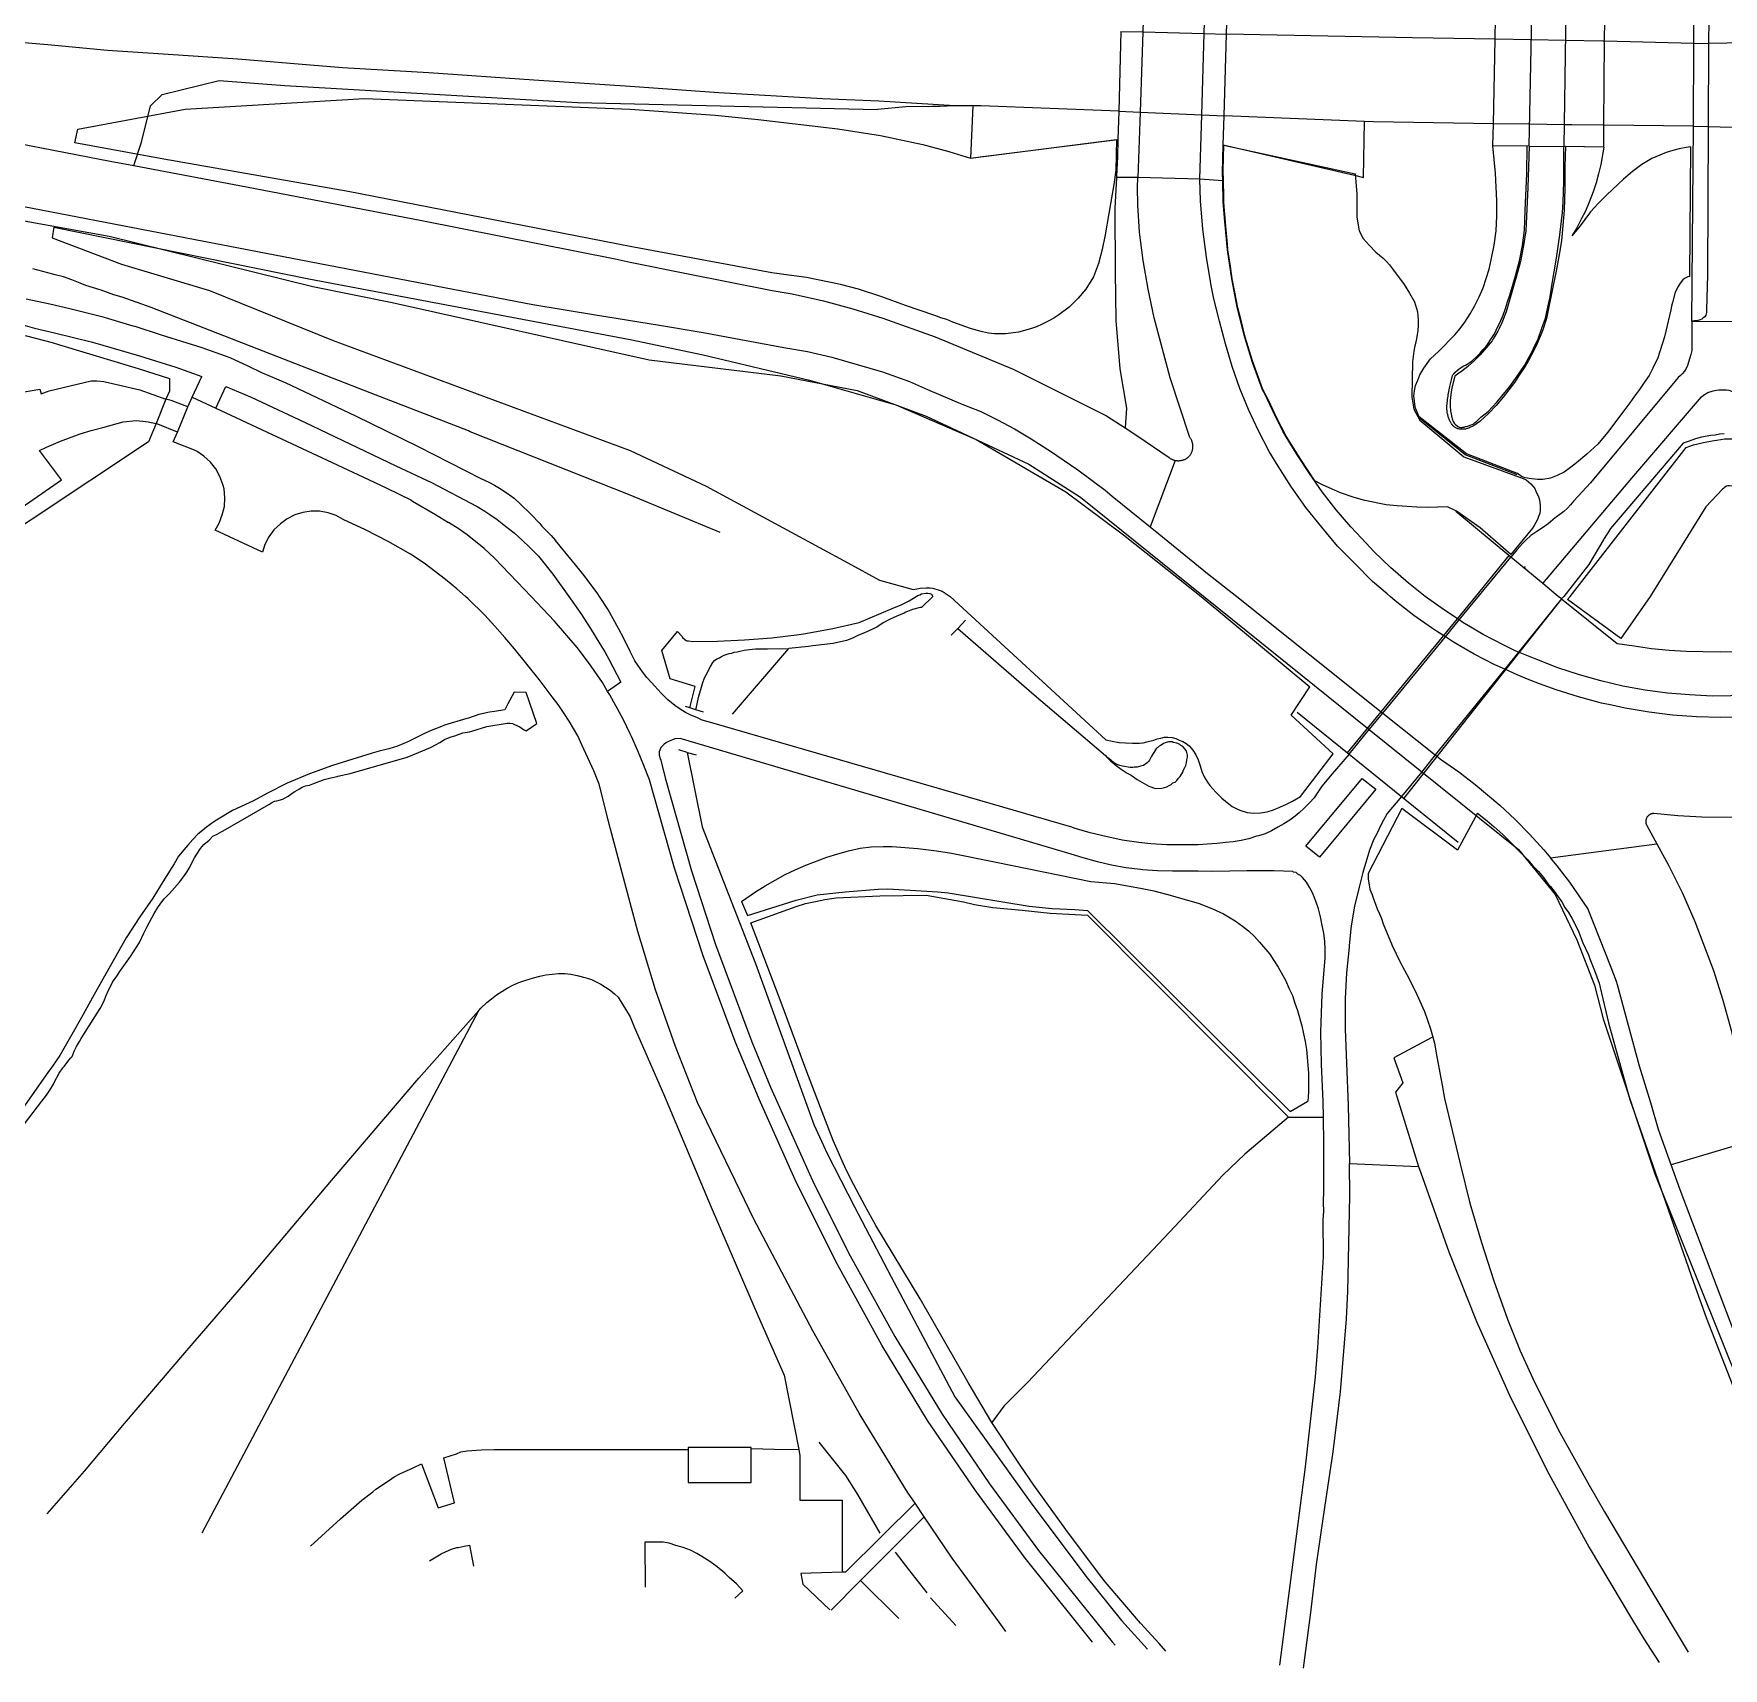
# Model space of a CAD drawing. Header units: millimetres. Extents: x 111502 to 977541, y 8702 to 1044108.
# Drawn here: x 972648.3 to 972846.3, y 470833 to 471024.5 of the extents above; entities that cross this region are included whole.
import ezdxf

# ---------------------------------------------------------------- set-up
doc = ezdxf.new("R2010")
doc.units = ezdxf.units.MM
doc.header["$LTSCALE"] = 0.25
doc.layers.add('X HVSS Site Background', color=8, linetype='Continuous')

# ---------------------------------------------------------------- blocks, each defined once
blk = doc.blocks.new('OS MAP')
at = {"layer": 'X HVSS Site Background'}
for points in [[(486626.59, 235600), (486626.46, 235577.16), (486626.46, 235577.12), (486626.41, 235567.56), (486626.39, 235564.83), (486626.34, 235555.06), (486626.25, 235537.7), (486626.15, 235533.6), (486626.15, 235533.25), (486626.05, 235532.95), (486625.95, 235532.75), (486625.75, 235532.65), (486625.6, 235532.5), (486625.4, 235532.4), (486625, 235532.3), (486624.7, 235532.3), (486624.4, 235532.25)], [(486207.73, 235586.48), (486233.49, 235581.62), (486250.67, 235578.47), (486268.25, 235575.36), (486287.58, 235571.04), (486307.6, 235567.1), (486319.01, 235565.04), (486333.09, 235562.1), (486345.66, 235559.8), (486358.46, 235556.93), (486373.54, 235554.12), (486388.57, 235551.52), (486407.56, 235548.31), (486423.74, 235544.95), (486438.93, 235542.22), (486462.82, 235536.3), (486472.1, 235534.43), (486502.22, 235527.74), (486517.64, 235525.83), (486526.59, 235524.13), (486534.67, 235521.12), (486546.72, 235515.48), (486552.78, 235511.64), (486586.62, 235484.39)], [(486560.75, 235585.95), (486560.5, 235578.61), (486560.16, 235568.69), (486560.07, 235566.14), (486559.76, 235556.74), (486559.5, 235549.1)], [(486566.75, 235548.9), (486566.98, 235556.42), (486567.28, 235565.96), (486567.36, 235568.51), (486567.67, 235578.38), (486567.9, 235585.8)], [(486605.35, 235552.75), (486605.9, 235579.55)], [(486609.8, 235579.45), (486609.4, 235552.7)], [(486569.9, 235565.9), (486569.95, 235568.45)], [(486557.5, 235566.2), (486557.25, 235556.85)], [(486557.5, 235566.2), (486560.07, 235566.14), (486567.28, 235565.96), (486569.9, 235565.9)], [(486601.36, 235565.28), (486601.42, 235567.73)], [(486614.19, 235565.05), (486614.21, 235567.58)], [(486624.65, 235564.8), (486624.65, 235567.6)], [(486538.05, 235557.5), (486529.15, 235558.05), (486522.55, 235558.3), (486510.4, 235559), (486500, 235559.75), (486488.7, 235560.5), (486476.4, 235561.35), (486466.3, 235561.95), (486454, 235562.95), (486445.28, 235563.52), (486438.75, 235563.95), (486431.75, 235564.65), (486420.65, 235565.58), (486420.56, 235565.59)], [(486569.6, 235556.3), (486569.9, 235565.9)], [(486601.36, 235565.28), (486591.7, 235565.45), (486569.9, 235565.9)], [(486601.16, 235555.39), (486601.36, 235565.28)], [(486614.19, 235565.05), (486614, 235565.05), (486609.59, 235565.13), (486605.61, 235565.2), (486601.36, 235565.28)], [(486614.12, 235555.21), (486614.19, 235565.05)], [(486624.65, 235564.8), (486614.19, 235565.05)], [(486624.6, 235555.1), (486624.65, 235564.8)], [(486624.65, 235564.8), (486626.39, 235564.83), (486630.65, 235564.9)], [(486510.55, 235507.5), (486500, 235511.85), (486481.25, 235519.3), (486481.05, 235519.4), (486470.25, 235523.6), (486458.6, 235528.1), (486443.85, 235533.85), (486440.45, 235535.05), (486439.5, 235535.35), (486438, 235535.9), (486436.2, 235536.45), (486435.55, 235536.7), (486434.55, 235537.1), (486433.6, 235537.45), (486432.6, 235537.7), (486431.75, 235537.9), (486430, 235538.4)], [(486429.2, 235534.85), (486432, 235534.3), (486434.35, 235533.75), (486438.1, 235532.8), (486441.7, 235531.7), (486441.95, 235531.65), (486445.05, 235530.65), (486449.8, 235529.15), (486453.1, 235528), (486455.2, 235527), (486456.8, 235526.25), (486459.55, 235525.05), (486467.8, 235521.15), (486475.15, 235517.55), (486482.5, 235513.8)], [(486441.84, 235550.48), (486442.74, 235553.22), (486443.79, 235557.49), (486445.16, 235558.8), (486451.83, 235560.46), (486459.51, 235559.87), (486493.84, 235557.86), (486529, 235557.05)], [(486434.9, 235553.15), (486435.25, 235554.75), (486447.85, 235557.1), (486468.85, 235558.35), (486500, 235557.1), (486509.95, 235556.4), (486515, 235555.9), (486524.35, 235554.8), (486529.35, 235554), (486534.3, 235552.95), (486537.35, 235552.15), (486539.9, 235551.35), (486557, 235553.55)], [(486411.7, 235556.23), (486411.71, 235556.23), (486421.7, 235554.35), (486439.05, 235551), (486441.84, 235550.48)], [(486538.05, 235557.5), (486536.3, 235557.4), (486535.35, 235557.4), (486532.3, 235557.35), (486529, 235557.05)], [(486540.15, 235557.5), (486538.05, 235557.5)], [(486540.15, 235557.5), (486539.9, 235551.35)], [(486557.25, 235556.85), (486541.1, 235557.5), (486540.15, 235557.5)], [(486557.25, 235556.85), (486557.15, 235553.55)], [(486557.25, 235556.85), (486559.76, 235556.74), (486566.98, 235556.42), (486569.6, 235556.3)], [(486569.5, 235552.9), (486569.6, 235556.3)], [(486586.05, 235555.65), (486569.6, 235556.3)], [(486422.6, 235546.9), (486451.05, 235541.45), (486488.6, 235534.2), (486495.93, 235533), (486503.45, 235531.79), (486508.57, 235530.92), (486518, 235529.15), (486520.77, 235528.7), (486523.64, 235528.05), (486529.56, 235526.31), (486532.75, 235525.2), (486534.85, 235524.25), (486539, 235522.5), (486541.1, 235521.65), (486543.05, 235520.7), (486545.05, 235519.65), (486547, 235518.45), (486548.95, 235517.2), (486549.15, 235517.1), (486552.45, 235514.85), (486555.65, 235512.45), (486556.5, 235511.75), (486560.94, 235508.16)], [(486584.9, 235549.35), (486585.95, 235549.1), (486586.05, 235555.65)], [(486601.16, 235555.39), (486587.1, 235555.6), (486586.05, 235555.65)], [(486601.1, 235552.8), (486601.16, 235555.39)], [(486614.12, 235555.21), (486610.35, 235555.25), (486609.44, 235555.26), (486605.4, 235555.32), (486601.16, 235555.39)], [(486614.1, 235552.65), (486614.12, 235555.21)], [(486624.6, 235555.1), (486614.12, 235555.21)], [(486624.4, 235532.25), (486624.6, 235555.1)], [(486624.6, 235555.1), (486626.34, 235555.06), (486630.6, 235554.95)], [(486557, 235553.55), (486556.9, 235549.95), (486556.7, 235548.25), (486556.1, 235544.85), (486555.65, 235542.35), (486555.3, 235540.65), (486554.9, 235539), (486554.3, 235537.45), (486553.4, 235536), (486552.5, 235534.95), (486551.45, 235533.9), (486550.25, 235533), (486549.65, 235532.6), (486549, 235532.25), (486548.3, 235531.9), (486547.6, 235531.6), (486546.9, 235531.35), (486545.5, 235530.95), (486544, 235530.75), (486542.7, 235530.75), (486542, 235530.85), (486541.3, 235531), (486540.55, 235531.2), (486539.9, 235531.4), (486537.8, 235532.15), (486537.1, 235532.45), (486536.4, 235532.65), (486535.7, 235532.9), (486532.25, 235534.1), (486529.5, 235535.1), (486526.75, 235536), (486524.65, 235536.55), (486520.65, 235537.35), (486518.6, 235537.65), (486516.6, 235537.9), (486500, 235541), (486466.95, 235547.45), (486445.35, 235551.25), (486434.9, 235553.15)], [(486539.9, 235551.35), (486541, 235551.5), (486557.15, 235553.55)], [(486557.15, 235553.55), (486557.1, 235551.5), (486557, 235549.25), (486557, 235549.1)], [(486569.45, 235548.7), (486569.4, 235549.6), (486569.5, 235552.9)], [(486569.5, 235552.9), (486584.9, 235549.35)], [(486599.6, 235508.05), (486596.85, 235510), (486595.8, 235510.5), (486593.5, 235510.4), (486592.2, 235510.45), (486589.9, 235510.6), (486588.6, 235510.75), (486586.1, 235511.25), (486584.85, 235511.6), (486583.25, 235512.15), (486582.2, 235512.6), (486581.2, 235513.05), (486580.9, 235513.2), (486580.22, 235513.54), (486578.6, 235516.05), (486577.73, 235517.41), (486576.89, 235518.79), (486575.8, 235520.88), (486574.83, 235522.9), (486574.15, 235524.25), (486572.95, 235527.62), (486572.09, 235530.37), (486571.61, 235532.32), (486571.23, 235533.83), (486570.87, 235535.65), (486570.55, 235537.23), (486570.35, 235538.66), (486570.23, 235539.41), (486570.06, 235540.6), (486570.01, 235541.27), (486569.82, 235543.38), (486569.69, 235544.77), (486569.64, 235545.23), (486569.6, 235545.68), (486569.57, 235546.18), (486569.57, 235546.86), (486569.54, 235548.7), (486569.51, 235549.94), (486569.59, 235552.88)], [(486569.59, 235552.88), (486584.95, 235549.5), (486585.15, 235547.15), (486585.15, 235544.45), (486585.45, 235542.85), (486585.9, 235541.95), (486586.6, 235541.15), (486587.4, 235540.35), (486587.8, 235540), (486588.25, 235539.65), (486588.65, 235539.25), (486589, 235538.85), (486589.35, 235538.4), (486590.7, 235536.55), (486591.35, 235535.55), (486591.9, 235534.5), (486592.25, 235533.35), (486592.35, 235532.4), (486592.35, 235531.75), (486592.3, 235531.15), (486592.1, 235529.95), (486591.95, 235529.35), (486591.85, 235528.75), (486591.75, 235528.1), (486591.7, 235527.5), (486591.6, 235523.35), (486591.85, 235521.95), (486592.55, 235520.65), (486597.7, 235516.35), (486604.65, 235513.8), (486605, 235513.65), (486605.55, 235513.2), (486605.75, 235512.95), (486606, 235512.65), (486606.15, 235512.35), (486606.45, 235511.65), (486606.55, 235511.3), (486606.65, 235510.6), (486606.65, 235510.1), (486606.6, 235509.7), (486606.45, 235509.35), (486606.35, 235509), (486605.95, 235508.3), (486605.75, 235508), (486603.2, 235504.9), (486599.6, 235508.05)], [(486624.2, 235537.5), (486623.95, 235537.45), (486623.55, 235537.25), (486623.35, 235537.1), (486623.05, 235536.7), (486622.95, 235536.5), (486622.8, 235536.3), (486622.45, 235535.65), (486622.15, 235534.45), (486622.05, 235534), (486621.95, 235533.6), (486621.2, 235530.4), (486620.45, 235527.95), (486619.85, 235526.75), (486619.4, 235525.9), (486618.85, 235525.05), (486618.3, 235524.25), (486617.7, 235523.45), (486617.15, 235522.7), (486616.55, 235521.9), (486614.55, 235519.2), (486613.4, 235517.85), (486612.1, 235516.65), (486610.9, 235515.65), (486610.2, 235515.1), (486609.45, 235514.55), (486608.65, 235514.15), (486607.85, 235513.85), (486606.95, 235513.7), (486606.35, 235513.7), (486605.35, 235513.8), (486604.9, 235513.9), (486604.45, 235514.05), (486604, 235514.4), (486598, 235516.7), (486592.45, 235521.05), (486592.05, 235522.05), (486591.95, 235522.5), (486591.9, 235522.9), (486591.85, 235523.45), (486591.9, 235524.1), (486592.05, 235524.7), (486592.3, 235525.35), (486592.55, 235525.95), (486593, 235526.75), (486593.8, 235527.85), (486594.75, 235528.75), (486596.65, 235530.65), (486597.25, 235531.4), (486597.8, 235532.15), (486598.45, 235533.1), (486599, 235534.1), (486599.5, 235535.1), (486599.95, 235536.15), (486600.65, 235538.35), (486600.9, 235539.45), (486601.25, 235541.15), (486601.5, 235542.85), (486601.55, 235544.6), (486601.55, 235546.35), (486601.4, 235549.6), (486601.1, 235552.8)], [(486614.1, 235552.65), (486609.62, 235552.7), (486609.53, 235550.39), (486609.54, 235547.82), (486609.45, 235545.26), (486609.15, 235541.67), (486608.85, 235539.82), (486608.5, 235538.12), (486608.16, 235536.43), (486607.4, 235532.55), (486606.96, 235531.23), (486606.65, 235530.44), (486606.3, 235529.65), (486605.93, 235528.88), (486605.28, 235527.65), (486604.75, 235526.77), (486604.2, 235525.92), (486603.62, 235525.08), (486602.31, 235523.33), (486601.49, 235522.36), (486600.6, 235521.45), (486599.58, 235520.48), (486598.92, 235520.04), (486598.67, 235519.91), (486598.48, 235519.82), (486598.29, 235519.73), (486598.1, 235519.66), (486597.9, 235519.61), (486597.69, 235519.59), (486597.55, 235519.59), (486597.46, 235519.59), (486597.37, 235519.59), (486597.28, 235519.6), (486597.18, 235519.61), (486597.09, 235519.62), (486597.01, 235519.65), (486596.92, 235519.67), (486596.83, 235519.7), (486596.75, 235519.74), (486596.67, 235519.79), (486596.6, 235519.84), (486596.55, 235519.88), (486596.51, 235519.92), (486596.47, 235519.96), (486596.42, 235520), (486596.39, 235520.05), (486596.35, 235520.1), (486596.31, 235520.14), (486596.28, 235520.19), (486596.24, 235520.24), (486596.21, 235520.29), (486596.18, 235520.35), (486596.14, 235520.4), (486596.09, 235520.49), (486596.05, 235520.58), (486596.01, 235520.67), (486595.97, 235520.76), (486595.94, 235520.85), (486595.91, 235520.95), (486595.88, 235521.04), (486595.85, 235521.14), (486595.79, 235521.38), (486595.76, 235521.57), (486595.74, 235521.75), (486595.72, 235521.94), (486595.72, 235522.13), (486595.72, 235522.32), (486595.73, 235522.51), (486595.75, 235522.7), (486595.77, 235522.89), (486595.79, 235523.08), (486595.82, 235523.27), (486595.85, 235523.45), (486595.88, 235523.64), (486595.91, 235523.83), (486595.95, 235524.02), (486596.06, 235524.61), (486596.18, 235525.07), (486596.29, 235525.52), (486596.38, 235525.9), (486596.42, 235525.96), (486596.44, 235525.99), (486596.46, 235526.02), (486596.49, 235526.05), (486596.52, 235526.08), (486596.54, 235526.11), (486596.57, 235526.14), (486596.6, 235526.17), (486596.63, 235526.2), (486596.66, 235526.23), (486596.69, 235526.26), (486596.95, 235526.51), (486597.13, 235526.64), (486597.32, 235526.77), (486597.51, 235526.89), (486597.71, 235527), (486597.91, 235527.11), (486598.1, 235527.23), (486598.29, 235527.35), (486598.48, 235527.48), (486598.66, 235527.62), (486599.26, 235528.17), (486599.61, 235528.52), (486599.94, 235528.88), (486600.26, 235529.26), (486600.56, 235529.65), (486600.84, 235530.05), (486601.28, 235530.78), (486601.49, 235531.19), (486601.7, 235531.61), (486601.9, 235532.04), (486602.29, 235532.97), (486602.57, 235533.74), (486602.83, 235534.52), (486603.08, 235535.29), (486603.76, 235537.56), (486604.21, 235539.33), (486604.57, 235541.11), (486604.8, 235542.91), (486604.9, 235545.23), (486605.07, 235549.56), (486605.13, 235552.75), (486601.1, 235552.8)], [(486605.35, 235552.75), (486605.2, 235547.9), (486604.95, 235542.85), (486604.7, 235541.1), (486604.35, 235539.25), (486603.85, 235537.4), (486603.65, 235536.75), (486602.65, 235533.35), (486602.15, 235532.05), (486601.85, 235531.4), (486601.7, 235531.1), (486601.35, 235530.5), (486601.15, 235530.2), (486601, 235529.95), (486600.1, 235528.85), (486599.6, 235528.3), (486598.9, 235527.6), (486598.15, 235526.95), (486597.45, 235526.4), (486596.95, 235526.05), (486596.65, 235525.8), (486596.3, 235524.45), (486596.2, 235523.95), (486596.15, 235523.35), (486596.1, 235522.9), (486596.1, 235522.3), (486596.15, 235521.75), (486596.25, 235521.15), (486596.35, 235520.8), (486596.45, 235520.5), (486596.55, 235520.3), (486596.7, 235520.2), (486597, 235519.9), (486597.15, 235519.85), (486597.2, 235519.85), (486597.35, 235519.8), (486597.45, 235519.8), (486597.6, 235519.85), (486597.75, 235519.85), (486597.9, 235519.9), (486598, 235519.9), (486598.25, 235520), (486598.55, 235520.1), (486598.8, 235520.2), (486598.95, 235520.35), (486599.2, 235520.5), (486599.7, 235521), (486600.55, 235521.65), (486601.55, 235522.75), (486602.15, 235523.45), (486603.1, 235524.6), (486603.95, 235525.8), (486604.8, 235527.05), (486605.5, 235528.35), (486605.85, 235529.05), (486606.4, 235530.2), (486606.85, 235531.45), (486607.25, 235532.6), (486607.55, 235533.9), (486607.8, 235535.1), (486608, 235536.45), (486608.55, 235539.65), (486608.95, 235542.35), (486609.25, 235545), (486609.35, 235546.2), (486609.4, 235548.6), (486609.4, 235552.7)], [(486605.35, 235552.75), (486601.1, 235552.8)], [(486605.35, 235552.75), (486609.4, 235552.7)], [(486614.1, 235552.65), (486609.4, 235552.7)], [(486624.2, 235537.5), (486624.32, 235552.67), (486623.75, 235552.6), (486622.95, 235552.45), (486622.2, 235552.25), (486621.4, 235552), (486620.65, 235551.7), (486619.75, 235551.3), (486618.55, 235550.6), (486617.45, 235549.8), (486616.4, 235548.9), (486614.45, 235547.05), (486613.45, 235546.05), (486612.55, 235545.05), (486611.2, 235543.25), (486610.35, 235542.25)], [(486614.1, 235552.65), (486613.75, 235550.6), (486613.5, 235549.5), (486613.2, 235548.45), (486612.85, 235547.4), (486612.4, 235546.2), (486611.95, 235545.15), (486611.45, 235544.2), (486610.95, 235543.2), (486610.35, 235542.25)], [(486441.84, 235550.48), (486455.05, 235548), (486475.6, 235544.05), (486498.25, 235539.55), (486500, 235539.15), (486506.6, 235537.85), (486516.65, 235535.85), (486519, 235535.45), (486522.65, 235534.65), (486526.1, 235533.7), (486529.6, 235532.6), (486535.76, 235530.4), (486544.87, 235526.61), (486555.81, 235521.17), (486558, 235519.75)], [(486428, 235532.05), (486430.2, 235531.45), (486432.55, 235530.9), (486437, 235529.8), (486440.35, 235528.8), (486442.5, 235528.2), (486446.75, 235526.85), (486449.8, 235525.75)], [(486557, 235549.1), (486556.81, 235545.48), (486556.84, 235538.04), (486556.9, 235532.33), (486557.4, 235526.65), (486558.18, 235522.05), (486558, 235519.75)], [(486559.5, 235549.1), (486557, 235549.1)], [(486563.86, 235515.94), (486563.88, 235515.94), (486563.95, 235515.92), (486564.02, 235515.91), (486564.09, 235515.91), (486564.16, 235515.9), (486564.24, 235515.9), (486564.31, 235515.9), (486564.38, 235515.91), (486564.45, 235515.91), (486564.52, 235515.92), (486564.59, 235515.93), (486564.66, 235515.95), (486564.73, 235515.97), (486564.8, 235515.99), (486564.87, 235516.01), (486564.94, 235516.04), (486565, 235516.06), (486565.07, 235516.1), (486565.13, 235516.13), (486565.19, 235516.17), (486565.25, 235516.21), (486565.31, 235516.25), (486565.36, 235516.29), (486565.42, 235516.34), (486565.47, 235516.39), (486565.52, 235516.44), (486565.57, 235516.5), (486565.62, 235516.56), (486565.66, 235516.62), (486565.7, 235516.68), (486565.73, 235516.74), (486565.77, 235516.81), (486565.8, 235516.87), (486565.82, 235516.94), (486565.85, 235517), (486565.87, 235517.07), (486565.89, 235517.14), (486565.9, 235517.21), (486565.92, 235517.28), (486565.93, 235517.35), (486565.93, 235517.43), (486565.94, 235517.5), (486565.94, 235517.57), (486565.94, 235517.64), (486565.94, 235517.71), (486565.93, 235517.79), (486565.92, 235517.86), (486565.91, 235517.93), (486565.89, 235518), (486565.88, 235518.07), (486565.86, 235518.14), (486565.83, 235518.2), (486565.81, 235518.27), (486565.78, 235518.34), (486565.75, 235518.4), (486565.71, 235518.46), (486565.67, 235518.52), (486565.63, 235518.58), (486565.59, 235518.64), (486563.29, 235525.61), (486561.4, 235532.65), (486560.7, 235536), (486560.1, 235539.35), (486559.7, 235542.7), (486559.5, 235545.9), (486559.45, 235547.9), (486559.5, 235549.1)], [(486566.75, 235548.9), (486559.5, 235549.1)], [(486595.54, 235495.26), (486594.48, 235495.94), (486594.15, 235496.15), (486593.91, 235496.31), (486591.85, 235497.75), (486589.65, 235499.5), (486589.05, 235500), (486588.7, 235500.3), (486587, 235501.75), (486584.95, 235503.8), (486582.9, 235505.9), (486581.05, 235508.1), (486579.2, 235510.4), (486578.36, 235511.58), (486577.5, 235512.8), (486575.95, 235515.25), (486574.9, 235517), (486573.65, 235519.4), (486572.45, 235521.9), (486571.45, 235524.35), (486570.55, 235526.95), (486569.75, 235529.6), (486569.05, 235532.25), (486568.4, 235534.85), (486568.1, 235536.45), (486567.55, 235539.75), (486567.1, 235543.05), (486566.85, 235546.35), (486566.75, 235548.9)], [(486569.45, 235548.7), (486566.75, 235548.9)], [(486597.16, 235497.24), (486595.3, 235498.45), (486593.15, 235500), (486591.2, 235501.55), (486589.1, 235503.4), (486587.1, 235505.3), (486586.3, 235506.2), (486584.45, 235508.15), (486582.75, 235510.15), (486581.1, 235512.25), (486579.6, 235514.4), (486578.15, 235516.6), (486576.75, 235518.9), (486576.5, 235519.35), (486575.55, 235521.25), (486574.4, 235523.65), (486574.1, 235524.2), (486572.95, 235527.4), (486571.95, 235530.6), (486571.15, 235533.9), (486570.5, 235537.2), (486570, 235540.6), (486569.7, 235543.95), (486569.5, 235546.25), (486569.45, 235548.7)], [(486329.95, 235539.05), (486330.15, 235540.2), (486331, 235544.85), (486338.8, 235543.3), (486340.6, 235543), (486347.2, 235541.85), (486350.2, 235541.4), (486356.3, 235540.55), (486361.7, 235539.95), (486367.85, 235539.35), (486369.5, 235539.25), (486381.15, 235537.95), (486400.3, 235535.45), (486412.05, 235533.75), (486425.35, 235531.3), (486428.4, 235530.7), (486429.25, 235530.55), (486432.25, 235529.75), (486433, 235529.5), (486442.35, 235526.7), (486446, 235525.55), (486446, 235524.05), (486445.6, 235523.1)], [(486432.45, 235543.25), (486432.25, 235542), (486440.4, 235538.95), (486450.7, 235535.85), (486465.2, 235530), (486500, 235517.1), (486508.9, 235512.9), (486525.5, 235503.95), (486529.2, 235501.9), (486533.15, 235500.8), (486533.6, 235500.9), (486534, 235500.95), (486534.7, 235501), (486535.1, 235501), (486535.45, 235500.95), (486536.2, 235500.75), (486536.55, 235500.6), (486536.9, 235500.4), (486537.5, 235500), (486555.75, 235483.2), (486556.5, 235483.05), (486557.3, 235482.9), (486558.05, 235482.85), (486558.85, 235482.8), (486559.7, 235482.8), (486560.1, 235482.85), (486560.55, 235482.95), (486561.35, 235483.15), (486561.75, 235483.3), (486562.2, 235483.4), (486562.6, 235483.5), (486563, 235483.5), (486563.5, 235483.45), (486563.95, 235483.35), (486564.35, 235483.15), (486564.75, 235483), (486565.15, 235482.75), (486565.5, 235482.5), (486565.95, 235482), (486566.3, 235481.45), (486566.55, 235480.85), (486566.8, 235480.15), (486567, 235479.5), (486567.25, 235478.85), (486567.65, 235478.25), (486567.95, 235477.85), (486568.65, 235477.05), (486569.35, 235476.35), (486569.75, 235476), (486570.55, 235475.4), (486571, 235475.15), (486571.45, 235474.95), (486572.3, 235474.7), (486573.1, 235474.6), (486573.85, 235474.65), (486574.65, 235474.75), (486575.4, 235475), (486576.15, 235475.3), (486576.9, 235475.65), (486577.6, 235476), (486578.55, 235476.55), (486582.4, 235481.55), (486577.45, 235486.1), (486579.65, 235489.4)], [(486432.45, 235543.25), (486462.35, 235537.2), (486500, 235530.1), (486508.55, 235528.3), (486521, 235525.35), (486531.15, 235522.45), (486540.55, 235518.4), (486551.05, 235512.25), (486557.8, 235507.2), (486566.9, 235500), (486579.65, 235489.4)], [(486624.4, 235532.25), (486624.4, 235528.8), (486624.3, 235528.35), (486624.2, 235527.95), (486623.9, 235527.05), (486623.75, 235526.7), (486623.55, 235526.4), (486623.3, 235526.1), (486623.05, 235525.85), (486622.8, 235525.65), (486612.55, 235513.3), (486610.6, 235511.2), (486610.2, 235510.75), (486609.85, 235510.35), (486609.4, 235509.95), (486608.95, 235509.6), (486608.5, 235509.3), (486608.4, 235509.2), (486607.6, 235508.5), (486606.9, 235508.05), (486606.25, 235507.6), (486605.55, 235507.15), (486604.95, 235506.6), (486604.6, 235506.25), (486604.25, 235505.85), (486603.95, 235505.5), (486603.2, 235504.6)], [(486624.4, 235532.25), (486630.4, 235532.2)], [(486428.54, 235523.9), (486430.81, 235524.3), (486430.98, 235523.75), (486431.89, 235524.08), (486436.82, 235525.26), (486437.51, 235525.25), (486438.31, 235525.19), (486442.53, 235524.19), (486445.6, 235523.1)], [(486448.65, 235523.35), (486449.8, 235525.75)], [(486451.45, 235522.05), (486452.6, 235524.6)], [(486452.6, 235524.6), (486455.6, 235523.35), (486461.85, 235520.4), (486472.55, 235515.3), (486476.7, 235513.35), (486482.05, 235510.55), (486482.95, 235510), (486483.55, 235509.6), (486484.4, 235509)], [(486445.6, 235523.1), (486444.45, 235520.25)], [(486448.15, 235522.2), (486446.2, 235522.95), (486445.6, 235523.1)], [(486448.15, 235522.2), (486448.65, 235523.35)], [(486448.65, 235523.35), (486451.45, 235522.05)], [(486606.95, 235501.5), (486617.4, 235513.85), (486625.55, 235523.4), (486625.8, 235523.6), (486626.3, 235523.9), (486626.9, 235524.1), (486627.3, 235524.15), (486627.6, 235524.2), (486628.5, 235524.2), (486628.75, 235524.15), (486629.05, 235524.05), (486629.4, 235523.95), (486629.7, 235523.9), (486630, 235523.75), (486630.75, 235523.15), (486640.7, 235511.4), (486648.65, 235501.95)], [(486359.69, 235501.48), (486360.1, 235500.85), (486360.65, 235500), (486369.5, 235486.1), (486376.8, 235474.65), (486408.1, 235496.15), (486433.36, 235513.65), (486430.78, 235517.09), (486431.6, 235517.5), (486433.25, 235518.2), (486435.55, 235519.05), (486436.85, 235519.45), (486438.2, 235519.8), (486440.6, 235520.45), (486442.1, 235520.6), (486442.9, 235520.55), (486443.5, 235520.45), (486444.05, 235520.35), (486444.45, 235520.25)], [(486446.95, 235519.25), (486448.15, 235522.2)], [(486451.45, 235522.05), (486468.65, 235514)], [(486603.95, 235514.25), (486597.85, 235516.6), (486596.4, 235517.75), (486592.55, 235520.85)], [(486444.45, 235520.25), (486443.55, 235518.1), (486416.25, 235500), (486409.15, 235495.3), (486386.85, 235480), (486376.1, 235472.5), (486373.8, 235470.9)], [(486446.95, 235519.25), (486444.65, 235520.2), (486444.45, 235520.25)], [(486475.85, 235503.9), (486474.25, 235504.95), (486471.65, 235506.45), (486469, 235507.8), (486466.35, 235509), (486465.55, 235509.5), (486464.6, 235509.8), (486463.6, 235510), (486462.6, 235510), (486461.65, 235509.85), (486460.7, 235509.55), (486459.8, 235509.1), (486459, 235508.5), (486458.25, 235507.8), (486457.65, 235507), (486457.2, 235506.1), (486456.9, 235505.2), (486451.35, 235507.75), (486451.85, 235508.6), (486452.2, 235509.55), (486452.45, 235510.55), (486452.5, 235511.55), (486452.4, 235512.6), (486452.25, 235513.1), (486451.9, 235514.05), (486451.45, 235514.95), (486450.8, 235515.75), (486450.05, 235516.45), (486449.25, 235517), (486448.95, 235517.15), (486446.45, 235518.1), (486446.95, 235519.25)], [(486558, 235519.75), (486559.36, 235518.87), (486563.18, 235516.26), (486563.29, 235516.18), (486563.35, 235516.14), (486563.41, 235516.11), (486563.47, 235516.07), (486563.54, 235516.04), (486563.6, 235516.02), (486563.67, 235515.99), (486563.74, 235515.97), (486563.81, 235515.95), (486563.86, 235515.94)], [(486628.2, 235519.05), (486627.65, 235519), (486627.15, 235518.9), (486626.65, 235518.85), (486625.55, 235518.65), (486624.85, 235518.45), (486624.1, 235518.2), (486623.4, 235517.95), (486614.9, 235507.95), (486614.65, 235507.55), (486614.4, 235507.2), (486614.15, 235506.8), (486614.1, 235506.7), (486612.35, 235503.75), (486609.4, 235500), (486609.15, 235499.7)], [(486616.1, 235495.05), (486609.85, 235499.65), (486610.15, 235500), (486612.9, 235503.5), (486623.75, 235517.45), (486624.6, 235517.75), (486625.8, 235518.05), (486626.8, 235518.25), (486627.3, 235518.3), (486627.8, 235518.4), (486628.25, 235518.45), (486629.15, 235518.45), (486629.55, 235518.4), (486630.3, 235518.3), (486631.5, 235517.8), (486631.9, 235517.6), (486632.7, 235517.1), (486640.6, 235507), (486642.25, 235504.5), (486645.55, 235500), (486639.8, 235495.2)], [(486563.86, 235515.94), (486560.94, 235508.16)], [(486468.65, 235514), (486471.5, 235512.7), (486474.3, 235511.3), (486474.5, 235511.15), (486477.2, 235509.6), (486478.7, 235508.65)], [(486482.5, 235513.8), (486483.45, 235513.4), (486484.1, 235513.05), (486484.7, 235512.7), (486485.6, 235512.1), (486486.4, 235511.5), (486487.1, 235510.85), (486488.35, 235509.65), (486489.4, 235508.55), (486489.65, 235508.25), (486490.75, 235507.15), (486491.25, 235506.55)], [(486639.8, 235495.2), (486636.55, 235500), (486630.7, 235511.15), (486629.65, 235512.6), (486629.2, 235512.9), (486628.85, 235512.95), (486628.65, 235512.95), (486628.5, 235512.9), (486628.3, 235512.8), (486628.15, 235512.7), (486628, 235512.55), (486626.05, 235510.5), (486619.55, 235500), (486616.1, 235495.05)], [(486497.35, 235488.85), (486496.75, 235489.9), (486495.25, 235492.1), (486493.8, 235494), (486491.15, 235497.1), (486488.4, 235500), (486486.75, 235501.7), (486485.85, 235502.65), (486485, 235503.55), (486484.1, 235504.5), (486482.9, 235505.6), (486480.9, 235507.2), (486479.85, 235507.95), (486478.7, 235508.65)], [(486484.4, 235509), (486485.4, 235508.25), (486486.4, 235507.45), (486487.35, 235506.6), (486488.25, 235505.75), (486489.25, 235504.7), (486490.95, 235502.6), (486492.8, 235500), (486493, 235499.7), (486494.2, 235498), (486495.35, 235496.25), (486496.45, 235494.45), (486497.01, 235493.5), (486497.5, 235492.65), (486498.9, 235489.95), (486497.35, 235488.85)], [(486603.2, 235504.6), (486596.75, 235509.95)], [(486560.94, 235508.16), (486561.95, 235507.35), (486567.65, 235502.7), (486571.1, 235500), (486588.21, 235486.33)], [(486584.25, 235481.5), (486582.25, 235479.2), (486581.05, 235477.75), (486580.6, 235477.05), (486580.15, 235476.4), (486579.6, 235475.8), (486579, 235475.2), (486578.4, 235474.65), (486577.95, 235474.25), (486577.3, 235473.8), (486576.6, 235473.35), (486575.9, 235472.95), (486575.15, 235472.55), (486574.4, 235472.2), (486573.65, 235471.95), (486573.4, 235471.9), (486572.5, 235471.6), (486571.6, 235471.4), (486570.65, 235471.25), (486569.75, 235471.15), (486568.8, 235471.05), (486568.15, 235471), (486566.55, 235470.9), (486562.9, 235470.9), (486561, 235471), (486559.6, 235471.15), (486557.65, 235471.45), (486555.75, 235471.85), (486553.9, 235472.3), (486552.05, 235472.85), (486551.75, 235472.95), (486509.55, 235485.2), (486509.15, 235485.3), (486508.45, 235485.5), (486507.8, 235485.8), (486507.1, 235486.1), (486506.5, 235486.4), (486505.85, 235486.8), (486505.25, 235487.2), (486504.4, 235487.9), (486503.65, 235488.65), (486502.5, 235489.9), (486501.95, 235490.5), (486501.45, 235491.15), (486500.55, 235492.45), (486500, 235493.55), (486499.3, 235495), (486498.65, 235496.25), (486497.4, 235498.5), (486496.4, 235500), (486496.2, 235500.3), (486494.6, 235502.45), (486493.25, 235504.15), (486491.25, 235506.55)], [(486602.98, 235504.78), (486599.05, 235500), (486584.03, 235481.68)], [(486533.4, 235393.75), (486532.5, 235395.05), (486527.6, 235403), (486526.85, 235404.3), (486521.4, 235413.95), (486514.5, 235427.05), (486507.9, 235440.7), (486505.3, 235447.25), (486502.95, 235453.9), (486500.9, 235460.75), (486500, 235464.1), (486497.65, 235472.9), (486496.35, 235478), (486495.75, 235479.55), (486494.35, 235482.6), (486493.85, 235483.65), (486492.85, 235485.4), (486492.2, 235486.4), (486491.55, 235487.35), (486490.85, 235488.25), (486489.35, 235490.25), (486486.45, 235493.85), (486485.3, 235495.2), (486484.15, 235496.5), (486482.95, 235497.8), (486481, 235499.7), (486480.7, 235500), (486479.7, 235500.9), (486478.35, 235502), (486475.85, 235503.9)], [(486597.16, 235497.24), (486603.2, 235504.6)], [(486606.95, 235501.5), (486603.2, 235504.6)], [(486604.9, 235503.52), (486604.74, 235503.32)], [(486609.15, 235499.7), (486608.75, 235500), (486606.95, 235501.5)], [(486507, 235486.95), (486507.6, 235489.45), (486504.7, 235490.35), (486503.7, 235493.65), (486505.55, 235495.9), (486506.1, 235495.3), (486506.15, 235495.2), (486506.4, 235494.95), (486506.55, 235494.85), (486506.65, 235494.8), (486506.85, 235494.8), (486507.35, 235494.7), (486510.25, 235494.75), (486513.4, 235494.9), (486516.6, 235495.15), (486519.8, 235495.55), (486520.55, 235495.65), (486523.75, 235496.25), (486526.85, 235496.95), (486530.7, 235498.6), (486531.75, 235499), (486532.7, 235499.5), (486533.5, 235500), (486533.7, 235500.1), (486533.95, 235500.2), (486534.15, 235500.3), (486534.65, 235500.4), (486534.9, 235500.4), (486535.1, 235500.35), (486535.3, 235500.25), (486535.45, 235500), (486534.15, 235498.7), (486534, 235498.7), (486533.1, 235498.45), (486532.3, 235498.15), (486532.1, 235498.05), (486531.25, 235497.7), (486530.4, 235497.3), (486529.65, 235496.9), (486528.9, 235496.4), (486527.45, 235495.75), (486526.75, 235495.45), (486526.05, 235495.1), (486525.35, 235494.85), (486523.8, 235494.5), (486521.4, 235494.2), (486520.9, 235494.15), (486518.6, 235493.9)], [(486609.15, 235499.7), (486590.65, 235476.35)], [(486609.15, 235499.7), (486604.11, 235493.47)], [(486609.15, 235499.7), (486615.65, 235494.5)], [(486538.4, 235496.25), (486539.3, 235497.2)], [(486595.54, 235495.26), (486597.16, 235497.24)], [(486604.11, 235493.47), (486603.8, 235493.6), (486602.4, 235494.3), (486599.95, 235495.55), (486597.6, 235496.95), (486597.16, 235497.24)], [(486537.6, 235495.45), (486538.4, 235496.25)], [(486538.4, 235496.25), (486547.35, 235488.45), (486555.7, 235481.35), (486555.85, 235481.15)], [(486588.21, 235486.33), (486595.54, 235495.26)], [(486602.49, 235491.48), (486601.35, 235492), (486598.9, 235493.25), (486596.5, 235494.65), (486595.54, 235495.26)], [(486615.65, 235494.5), (486617.65, 235494.2), (486619.7, 235493.9), (486621.75, 235493.7), (486623.75, 235493.6), (486627.75, 235493.5), (486629.8, 235493.55), (486631.85, 235493.65), (486633.85, 235493.85), (486635.9, 235494.05), (486637.9, 235494.35), (486640.1, 235494.75)], [(486507.7, 235486.7), (486508.05, 235488.3), (486508.35, 235489.35), (486508.5, 235489.9), (486508.7, 235490.45), (486508.9, 235490.8), (486509.4, 235491.8), (486509.7, 235492.25), (486509.9, 235492.5), (486510.15, 235492.7), (486510.45, 235492.8), (486510.7, 235492.95), (486511, 235493.1), (486511.6, 235493.3), (486511.9, 235493.35), (486512.2, 235493.45), (486512.55, 235493.5), (486512.7, 235493.55), (486513.35, 235493.7), (486514, 235493.8), (486514.7, 235493.85), (486516.1, 235493.85), (486518.6, 235493.9)], [(486512, 235486.2), (486518.6, 235493.9)], [(486604.11, 235493.47), (486602.49, 235491.48)], [(486651.58, 235493.54), (486650.9, 235493.2), (486649.55, 235492.7), (486647.1, 235491.7), (486644.6, 235490.85), (486642.05, 235490.15), (486639.5, 235489.55), (486636.85, 235489.05), (486634.3, 235488.65), (486631.65, 235488.45), (486629, 235488.35), (486626.8, 235488.3), (486624.15, 235488.45), (486621.55, 235488.65), (486618.95, 235489), (486616.35, 235489.5), (486613.75, 235490.1), (486611.25, 235490.8), (486608.7, 235491.65), (486606.25, 235492.6), (486604.11, 235493.47)], [(486602.49, 235491.48), (486594.35, 235481.43)], [(486653.02, 235491.76), (486651, 235490.75), (486648.5, 235489.75), (486646, 235488.8), (486643.4, 235488), (486640.8, 235487.3), (486638.2, 235486.7), (486636.15, 235486.4), (486633.35, 235486.1), (486630.55, 235485.9), (486627.8, 235485.8), (486624.95, 235485.9), (486622.15, 235486.1), (486619.4, 235486.45), (486616.6, 235486.9), (486615.04, 235487.24), (486613.85, 235487.5), (486611.15, 235488.25), (486608.5, 235489.05), (486606.55, 235489.75), (486605.37, 235490.23), (486603.95, 235490.8), (486602.49, 235491.48)], [(486429, 235438.2), (486431.05, 235440.85), (486431.6, 235441.55), (486432, 235442.15), (486432.4, 235442.85), (486432.5, 235443.05), (486433.1, 235444.15), (486433.5, 235444.75), (486433.65, 235444.9), (486434.2, 235445.65), (486434.45, 235445.95), (486434.6, 235446.1), (486434.7, 235446.3), (486434.8, 235446.6), (486434.85, 235446.7), (486435.1, 235447.25), (486435.45, 235447.85), (486435.65, 235448.2), (486437.55, 235451.15), (486437.9, 235451.7), (486438.35, 235452.6), (486438.55, 235453.15), (486438.75, 235453.6), (486439.35, 235454.8), (486439.85, 235455.5), (486440.35, 235456.3), (486440.45, 235456.45), (486441.45, 235457.8), (486442.5, 235459.45), (486443, 235460.55), (486443.35, 235461.25), (486444.2, 235462.85), (486444.65, 235463.55), (486445, 235464.05), (486445.4, 235464.55), (486445.8, 235465), (486446, 235465.2), (486447.2, 235466.5), (486447.65, 235467.15), (486448.05, 235467.7), (486448.3, 235468.15), (486448.95, 235469.35), (486449.2, 235469.8), (486449.65, 235470.45), (486450.05, 235470.95), (486450.65, 235471.45), (486451.1, 235471.9), (486451.6, 235472.15), (486452.15, 235472.45), (486452.3, 235472.55), (486457.65, 235475.6), (486457.95, 235475.8), (486458.3, 235476), (486458.6, 235476.05), (486459.3, 235476.25), (486459.55, 235476.4), (486459.85, 235476.55), (486460.15, 235476.75), (486460.4, 235476.95), (486460.7, 235477.15), (486461.25, 235477.45), (486461.55, 235477.65), (486461.95, 235477.8), (486462.4, 235477.9), (486462.8, 235478.05), (486464.15, 235478.55), (486464.9, 235478.75), (486465.65, 235478.9), (486465.75, 235478.95), (486467.2, 235479.25), (486473.85, 235481.15), (486475.2, 235481.7), (486476.6, 235482.3), (486477.25, 235482.65), (486477.7, 235482.9), (486478.25, 235483.25), (486478.9, 235483.5), (486479.55, 235483.7), (486479.65, 235483.75), (486480.4, 235484), (486481.15, 235484.15), (486481.45, 235484.2), (486483.2, 235484.75), (486485.6, 235485.15), (486485.9, 235485.15), (486486.2, 235485.1), (486486.45, 235485), (486487.05, 235484.7), (486487.5, 235484.4), (486487.8, 235484.25), (486489.05, 235485.1), (486487.8, 235488.75), (486486.4, 235488.8), (486485.65, 235487.4), (486485.3, 235486.7), (486484.1, 235486.5), (486483.5, 235486.45), (486482.25, 235486.15), (486481.05, 235485.75), (486480.85, 235485.7), (486478.25, 235484.9), (486477.9, 235484.75), (486476.5, 235484.2), (486475.75, 235483.85), (486473.95, 235482.95), (486472.75, 235482.45), (486471.7, 235482.15), (486470.6, 235481.85), (486469.75, 235481.65), (486465.1, 235480.2), (486462.4, 235479.2), (486459.8, 235478.1), (486457.5, 235476.95), (486455.85, 235476.05), (486453.4, 235474.9), (486451.5, 235473.8), (486451.2, 235473.6), (486450.35, 235472.95), (486449.5, 235472.25), (486449.3, 235472.1), (486448.75, 235471.5), (486448.15, 235470.85), (486447.7, 235470.3), (486447.05, 235469.55), (486446.55, 235468.65), (486446, 235467.8), (486444.9, 235466.05), (486444.05, 235464.65), (486442.55, 235462.45), (486440.95, 235460), (486437.2, 235453.35), (486435.7, 235450.65), (486434.55, 235448.65), (486433.15, 235446.2), (486432.3, 235444.95), (486431.75, 235444.2), (486428.55, 235439.65)], [(486554.19, 235377.46), (486552.45, 235379.6), (486546.3, 235387.3), (486540.45, 235395.25), (486534.85, 235403.45), (486529.5, 235412.25), (486524.3, 235421.7), (486519.5, 235431.3), (486515.1, 235441.1), (486512.3, 235447.85), (486508.55, 235457.9), (486505.2, 235468.15), (486502.25, 235478.5), (486501.6, 235480.2), (486500.9, 235481.9), (486500.15, 235483.6), (486500, 235483.9), (486499.2, 235485.55), (486497.6, 235488.45), (486497.35, 235488.85)], [(486507, 235486.95), (486506.5, 235487.1)], [(486507.7, 235486.7), (486507, 235486.95)], [(486508.6, 235486.45), (486507.7, 235486.7)], [(486578.15, 235486.45), (486584.25, 235481.5)], [(486586.62, 235484.39), (486588.21, 235486.33)], [(486588.21, 235486.33), (486594.35, 235481.43)], [(486581.25, 235439), (486581.2, 235440.8), (486581, 235445.2), (486580.95, 235448.95), (486581.1, 235453.4), (486581.45, 235457.65), (486581.45, 235458.65), (486581.4, 235459.55), (486581.3, 235460.55), (486581.1, 235461.45), (486580.9, 235462.45), (486580.65, 235463.4), (486580.35, 235464.3), (486580, 235465.2), (486579.65, 235465.85), (486579.25, 235466.5), (486578.8, 235467.05), (486578.55, 235467.3), (486578.25, 235467.45), (486578.05, 235467.65), (486577.75, 235467.7), (486577.65, 235467.75), (486575.45, 235467.85), (486572.25, 235467.85), (486568.3, 235467.75), (486566.55, 235467.8), (486563.55, 235467.8), (486561.8, 235467.85), (486560.05, 235467.95), (486559.8, 235468), (486558.1, 235468.2), (486556.4, 235468.5), (486554.75, 235468.9), (486553.1, 235469.35), (486551.7, 235469.8), (486505.85, 235483.35), (486505.25, 235483.3), (486504.95, 235483.2), (486504.55, 235483.05), (486504.25, 235482.9), (486504, 235482.7), (486503.6, 235482.3), (486503.4, 235481.8), (486503.4, 235481.4), (486503.5, 235481), (486503.6, 235480.8), (486504.1, 235478.75), (486507.2, 235467.85), (486510, 235459.2), (486514.25, 235447.8), (486516.45, 235442.5), (486521.35, 235431.55), (486525.6, 235423.1), (486531, 235413.3), (486536.55, 235404.2), (486542.1, 235396), (486547.85, 235388.2), (486556.5, 235377.5), (486556.82, 235377.13)], [(486555.85, 235481.15), (486556.3, 235480.75), (486556.95, 235480.2), (486557.55, 235479.75), (486558.25, 235479.3), (486558.7, 235479.05), (486559.4, 235478.55), (486560.8, 235477.75), (486561.55, 235477.5), (486562.3, 235477.55), (486562.6, 235477.6), (486562.9, 235477.7), (486563.15, 235477.85), (486563.4, 235477.95), (486563.6, 235478.15), (486563.85, 235478.25), (486564.05, 235478.45), (486564.25, 235478.7), (486564.45, 235478.9), (486564.75, 235479.4), (486564.85, 235479.7), (486565, 235479.95), (486565.1, 235480.2), (486565.2, 235480.5), (486565.25, 235480.85), (486565.3, 235481.15), (486565.3, 235481.4), (486565.25, 235481.7), (486565.15, 235481.95), (486565, 235482.15), (486564.75, 235482.4), (486564.55, 235482.55), (486564.4, 235482.65), (486564.2, 235482.75), (486564.05, 235482.8), (486563.65, 235482.9), (486563.5, 235482.95), (486563.1, 235482.95), (486562.7, 235482.85), (486562.5, 235482.75), (486562.35, 235482.65), (486562.15, 235482.55), (486562, 235482.45), (486561.85, 235482.3), (486561.7, 235482.2), (486561.6, 235482.1), (486561.05, 235481.2), (486560.85, 235480.8), (486560.75, 235480.65), (486560.6, 235480.5), (486560.15, 235480.2), (486559.95, 235480.15), (486559.8, 235480.1), (486559.4, 235480), (486559.05, 235480), (486558.9, 235479.95), (486558.6, 235479.95), (486557.7, 235480.1), (486557.4, 235480.2), (486557.15, 235480.25), (486556.65, 235480.55), (486556.15, 235480.95), (486555.85, 235481.15)], [(486584.25, 235481.5), (486586.62, 235484.39)], [(486586.62, 235484.39), (486592.76, 235479.46)], [(486506.66, 235481.72), (486505.72, 235482.02)], [(486506.66, 235481.72), (486508.42, 235472.99), (486514.68, 235456.98), (486521.52, 235438.13), (486523.09, 235434.72), (486526.3, 235428.48), (486530.6, 235420.26), (486538.04, 235406.23), (486546.87, 235393.92), (486553.41, 235385.2), (486557.58, 235380.02), (486560.64, 235376.66)], [(486506.66, 235481.72), (486507.75, 235481.42)], [(486584.25, 235481.5), (486590.4, 235476.55)], [(486594.35, 235481.43), (486592.76, 235479.46)], [(486594.35, 235481.43), (486595.09, 235480.84), (486597.1, 235479.44), (486599.04, 235477.96), (486601.91, 235475.54), (486603.7, 235473.87), (486605.41, 235472.13), (486607.06, 235470.31), (486607.86, 235469.36)], [(486592.76, 235479.46), (486590.4, 235476.55)], [(486592.76, 235479.46), (486604.1, 235470.33), (486608.41, 235465.09), (486610.93, 235459.77), (486613.03, 235454.46), (486614.03, 235450.5), (486620.08, 235432.36), (486638.03, 235387.65), (486639.77, 235381.88)], [(486579.2, 235470.75), (486585.8, 235478.65), (486587.4, 235477.4), (486580.8, 235469.45), (486579.2, 235470.75)], [(486590.4, 235476.55), (486588.7, 235474.55), (486588.05, 235473.35), (486587.45, 235472.1), (486587.15, 235471.55), (486586.65, 235470.25), (486585.85, 235467.65), (486585.5, 235466.25), (486585.45, 235465.95), (486584.9, 235463.7), (486584.5, 235461.4), (486584.25, 235459.1), (486584.25, 235458.9), (486583.95, 235455.9), (486583.8, 235452.9), (486583.8, 235449.3), (486584.15, 235440.35), (486584.3, 235433.55)], [(486599.3, 235474.6), (486596.95, 235470.25), (486590.45, 235475.15), (486586.5, 235467.55), (486586.5, 235466.9), (486586.7, 235465.7), (486586.9, 235465.15), (486587.1, 235464.55), (486587.35, 235463.95), (486587.55, 235463.4), (486587.8, 235462.8), (486588.05, 235462.25), (486588.25, 235461.65), (486589.3, 235459.1), (486590.25, 235457.15), (486591.25, 235455.25), (486592.2, 235453.35), (486593.1, 235451.35), (486593.8, 235449.35), (486594.25, 235447.65), (486594.55, 235446.05), (486595.15, 235442.75), (486595.45, 235441.15), (486597.25, 235433.5), (486598.4, 235428.9), (486599.75, 235424.3), (486601.2, 235419.8), (486602.8, 235415.3), (486604.3, 235411.6), (486605.8, 235408.35), (486607.35, 235405.2), (486608.95, 235402.05), (486610.65, 235398.95), (486612.4, 235395.85), (486614.2, 235392.75), (486619.6, 235383.6), (486624, 235376.31)], [(486590.4, 235476.55), (486597.05, 235471.2)], [(486629.75, 235474.1), (486625.6, 235474.13), (486622.78, 235474.29), (486619.98, 235474.56), (486619.94, 235474.56), (486619.9, 235474.56), (486619.86, 235474.56), (486619.82, 235474.55), (486619.78, 235474.54), (486619.74, 235474.53), (486619.7, 235474.52), (486619.66, 235474.51), (486619.62, 235474.5), (486619.59, 235474.48), (486619.55, 235474.47), (486619.51, 235474.45), (486619.48, 235474.43), (486619.44, 235474.41), (486619.41, 235474.38), (486619.38, 235474.36), (486619.35, 235474.34), (486619.32, 235474.31), (486619.29, 235474.28), (486619.26, 235474.25), (486619.23, 235474.22), (486619.21, 235474.19), (486619.18, 235474.16), (486619.16, 235474.12), (486619.14, 235474.09), (486619.11, 235474.03), (486619.09, 235473.99), (486619.08, 235473.96), (486619.06, 235473.92), (486619.05, 235473.88), (486619.04, 235473.84), (486619.03, 235473.8), (486619.03, 235473.76), (486619.02, 235473.72), (486619.02, 235473.68), (486619.02, 235473.64), (486619.02, 235473.6), (486619.02, 235473.56), (486619.02, 235473.52), (486619.03, 235473.48), (486619.04, 235473.44), (486619.04, 235473.4), (486619.05, 235473.36), (486619.07, 235473.32), (486619.08, 235473.28), (486619.09, 235473.25), (486619.11, 235473.21), (486619.13, 235473.18), (486619.15, 235473.14), (486620.33, 235471)], [(486599.3, 235474.6), (486600.45, 235473.7), (486601.25, 235473), (486602.25, 235472.1), (486605.2, 235469.15), (486605.8, 235468.45), (486606.45, 235467.75), (486607.05, 235467.05), (486607.6, 235466.3), (486607.85, 235466), (486608.3, 235465.45), (486608.75, 235464.8), (486609.2, 235464.2), (486609.55, 235463.55), (486609.95, 235462.95), (486610.35, 235462.3), (486611.1, 235460.85), (486611.65, 235459.4), (486612.3, 235458), (486612.45, 235457.55), (486613, 235456.15), (486613.55, 235454.7), (486613.85, 235453.5), (486614.65, 235450.05), (486615.65, 235446.35), (486617.15, 235441.05), (486624.6, 235419.65), (486626.1, 235415.5), (486637.4, 235386.55)], [(486607.86, 235469.36), (486620.33, 235471)], [(486620.33, 235471), (486621.7, 235468.52), (486623.31, 235465.24), (486624.78, 235461.9), (486626.95, 235456.17), (486628.05, 235452.68), (486629.01, 235449.16), (486629.83, 235445.6), (486630.51, 235442.01), (486631.35, 235436.91), (486631.4, 235436.49), (486631.44, 235436.19)], [(486513.05, 235464.25), (486514.7, 235465.4), (486515.8, 235466.1), (486517, 235466.75), (486518.15, 235467.4), (486519.35, 235467.95), (486520.6, 235468.5), (486523.05, 235469.45), (486524.35, 235469.85), (486525.6, 235470.2), (486526.95, 235470.5), (486528.25, 235470.65), (486529.7, 235470.7), (486530.7, 235470.7), (486531.7, 235470.6), (486532.7, 235470.55), (486533.7, 235470.45), (486535.9, 235470.2), (486537.65, 235469.9), (486542.9, 235468.85), (486554, 235466.6), (486556.75, 235466.35), (486558.3, 235466.1), (486559.8, 235465.8), (486561.35, 235465.5), (486562.85, 235465.1), (486565.2, 235464.45), (486566.7, 235464), (486568.15, 235463.45), (486569.55, 235462.8), (486570.9, 235462), (486571.75, 235461.35), (486572.45, 235460.8), (486573.15, 235460.15), (486573.75, 235459.5), (486574.95, 235458.1), (486575.45, 235457.35), (486575.95, 235456.55), (486576.85, 235454.95), (486577.2, 235454.1), (486577.6, 235453.25), (486577.9, 235452.35), (486578.2, 235451.5), (486578.7, 235449.7), (486578.9, 235448.75), (486579.1, 235447.85), (486579.25, 235446.9), (486579.35, 235446), (486579.5, 235444.1), (486579.5, 235441.95), (486579.4, 235440.85)], [(486621.99, 235433.39), (486620.5, 235437.55), (486619.6, 235440.65), (486618.3, 235444.95), (486615.7, 235454.5), (486615.6, 235454.88), (486614.96, 235456.5), (486612.25, 235463.44), (486610.13, 235466.5), (486608.63, 235468.44), (486607.86, 235469.36)], [(486513.05, 235464.25), (486513.75, 235462.6), (486519.45, 235464.4), (486521.9, 235465.05), (486525.2, 235465.4), (486529.05, 235465.7), (486530.2, 235465.75), (486536.05, 235465.4), (486537.25, 235465.25), (486546.75, 235463.7), (486549.45, 235463.45), (486552.1, 235463.3), (486553.6, 235463.2), (486577.35, 235439.65), (486579.4, 235440.85)], [(486542.4, 235403.2), (486539.6, 235407.9), (486534, 235417.7), (486528.8, 235426.3), (486527.5, 235428.65), (486525.9, 235431.65), (486525.15, 235433.15), (486523.8, 235436.25), (486520.7, 235444.3), (486517.7, 235452.4), (486514.15, 235461.75), (486519.45, 235463.65), (486520.55, 235464), (486521.7, 235464.25), (486522.8, 235464.5), (486524.15, 235464.7), (486529.25, 235464.9), (486534.7, 235465), (486539.05, 235464.2), (486540.35, 235463.9), (486542.5, 235463.55), (486545.95, 235463.25), (486549.2, 235462.9), (486553.6, 235462.65)], [(486553.6, 235462.65), (486577.15, 235439)], [(486482.5, 235451.75), (486483.2, 235452.4), (486483.75, 235452.85), (486484.35, 235453.3), (486484.95, 235453.7), (486485.6, 235454.1), (486486.25, 235454.45), (486486.95, 235454.75), (486487.65, 235455), (486488.65, 235455.3), (486489.4, 235455.5), (486490.1, 235455.65), (486490.85, 235455.75), (486491.6, 235455.8), (486492.35, 235455.8), (486493.05, 235455.75), (486493.8, 235455.6), (486494.85, 235455.3), (486495.45, 235455.1), (486496, 235454.85), (486496.55, 235454.55), (486497.65, 235453.85), (486498.15, 235453.45), (486498.6, 235453.05), (486500, 235450.75), (486500.45, 235449.55), (486503.9, 235441.7), (486509.5, 235428.45), (486515, 235415.65), (486518.05, 235408.75), (486519.75, 235400.05)], [(486431.68, 235392.52), (486436.05, 235397.5), (486440.75, 235403.1), (486447.8, 235411.35), (486455.15, 235419.9), (486465, 235431.55), (486475.25, 235443.55), (486482.25, 235451.5)], [(486449.84, 235390.29), (486482.25, 235451.5)], [(486482.25, 235451.5), (486482.5, 235451.75)], [(486593.95, 235448.3), (486589.5, 235445.95), (486590.55, 235443), (486589.7, 235441.9), (486592.4, 235433.2)], [(486577.15, 235439), (486572.05, 235434.65), (486569.45, 235432.2), (486563.25, 235425.55), (486546.55, 235407.9), (486543.8, 235405.1), (486542.4, 235403.2)], [(486576.14, 235374.76), (486579.15, 235398), (486580.3, 235408.55), (486580.6, 235412), (486581.25, 235422.6), (486581.2, 235426.95), (486581.3, 235427.95), (486581.25, 235428.95), (486581.3, 235430.45), (486581.3, 235435.9), (486581.25, 235439)], [(486577.15, 235439), (486581.25, 235439)], [(486631.44, 235436.19), (486621.99, 235433.39)], [(486578.91, 235374.41), (486579.75, 235380.95), (486580.45, 235386.55), (486581.4, 235393.25), (486582.4, 235399.75), (486583.25, 235406.8), (486583.95, 235415.35), (486584.1, 235418.55), (486584.35, 235429.75), (486584.3, 235433.55)], [(486584.3, 235433.55), (486592.4, 235433.2)], [(486631.24, 235408.85), (486623.05, 235430.45), (486621.99, 235433.39)], [(486592.4, 235433.2), (486592.65, 235432.45), (486595.95, 235423.2), (486599.2, 235415.05), (486603.2, 235406.05), (486607.65, 235397.2), (486612.4, 235388.55), (486617.45, 235380.05), (486618.8, 235377.85), (486620.58, 235375.1)], [(486562.79, 235376.4), (486562, 235377.3), (486559.8, 235379.7), (486555.65, 235384.55), (486554.9, 235385.55), (486551.05, 235390.65), (486547.3, 235395.85), (486545.7, 235398.2), (486542.4, 235403.2)], [(486462.54, 235388.73), (486466.05, 235391.9), (486468.55, 235394.1), (486469.85, 235395.1), (486470.2, 235395.4), (486471.8, 235396.45), (486472.35, 235396.85), (486473, 235397.2), (486474.55, 235397.9), (486475.55, 235398.35), (486477.5, 235393.2), (486479.4, 235393.8), (486478.15, 235399.05), (486479.65, 235399.55), (486480.15, 235399.75), (486480.9, 235399.9), (486482.55, 235400), (486484.05, 235400.05), (486500, 235400.05), (486506.8, 235400.05)], [(486514.18, 235400.15), (486514.18, 235400.27), (486506.8, 235400.27), (486506.8, 235400.05)], [(486506.8, 235400.05), (486506.8, 235396.19), (486514.18, 235396.19), (486514.18, 235400.15)], [(486514.18, 235400.15), (486516.9, 235400.1), (486519.75, 235400.05)], [(486519.75, 235400.05), (486519.9, 235399.3), (486519.9, 235394.1), (486524.85, 235394.1), (486524.85, 235385.65)], [(486522.1, 235400.9), (486525.25, 235397), (486526.65, 235394.75), (486529.25, 235390.25)], [(486533.4, 235393.75), (486529.5, 235389.9), (486525.25, 235385.65), (486524.85, 235385.65)], [(486527, 235384.7), (486534.45, 235392.15)], [(486534.45, 235392.15), (486533.4, 235393.75)], [(486544.04, 235378.7), (486543.25, 235379.8), (486537.75, 235387.3), (486534.45, 235392.15)], [(486476.49, 235387.01), (486477.05, 235387.35), (486477.85, 235387.8), (486478.45, 235388.1), (486479.05, 235388.35), (486479.7, 235388.55), (486479.85, 235388.55), (486480.55, 235388.7), (486481.15, 235388.85), (486481.63, 235386.38)], [(486512.26, 235382.61), (486513.2, 235383.5), (486512.45, 235384.3), (486511.6, 235385.05), (486511.1, 235385.55), (486510.2, 235386.3), (486509.35, 235386.9), (486508.4, 235387.5), (486507.8, 235387.85), (486507.05, 235388.25), (486506.2, 235388.55), (486505.35, 235388.8), (486504.55, 235389.05), (486503.85, 235389.2), (486501.7, 235389.2), (486501.74, 235383.91)], [(486531.05, 235388), (486532.6, 235386), (486534.75, 235383.25)], [(486524.85, 235385.65), (486520, 235385.5), (486520.25, 235384.25), (486523.4, 235381.24)], [(486523.57, 235381.22), (486527, 235384.7)], [(486527, 235384.7), (486531.48, 235380.25)], [(486535.2, 235382.65), (486538.15, 235379.43)]]:
    blk.add_lwpolyline(points, dxfattribs=at)

msp = doc.modelspace()

# ---------------------------------------------------------------- block references
at = {"lineweight": 0}
msp.add_blockref('OS MAP', (486218.2, 235458.61), dxfattribs=at)

doc.saveas('drawing.dxf')
